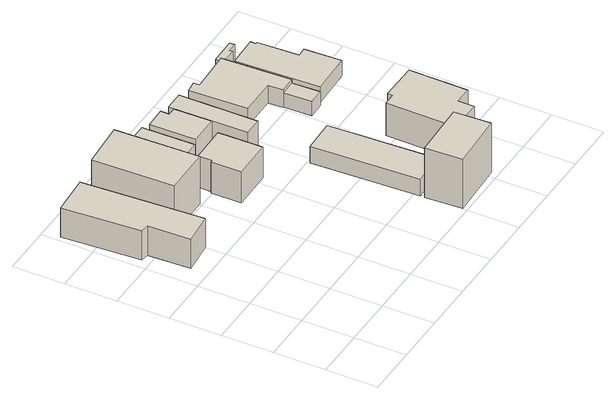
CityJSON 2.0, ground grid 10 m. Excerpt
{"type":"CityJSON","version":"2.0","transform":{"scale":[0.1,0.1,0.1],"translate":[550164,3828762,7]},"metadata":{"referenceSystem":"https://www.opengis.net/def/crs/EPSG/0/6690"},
"CityObjects":{
"building1":{"type":"Building","attributes":{"計測周辺長":28.76,"1/2500図郭":107,"区名":"平野区","町丁目名称":"瓜破西３丁目","街区番号":10,"class":"3001","usage":"431","measuredHeight":6.2,"storeysAboveGround":1,"BuildingDetailAttribute.buildingRoofEdgeArea":50.72,"BuildingDetailAttribute.buildingStructureType":"601","BuildingDetailAttribute.buildingStructureOrgType":"1","BuildingDetailAttribute.detailedUsage":"1740","BuildingDetailAttribute.specifiedBuildingCoverageRate":0.6,"BuildingDetailAttribute.surveyYear":2017,"BuildingRiverFloodingRiskAttribute.description":"2","BuildingRiverFloodingRiskAttribute.rank":"3","BuildingRiverFloodingRiskAttribute.depth":3.95,"BuildingRiverFloodingRiskAttribute.adminType":"1","BuildingRiverFloodingRiskAttribute.scale":"1","BuildingRiverFloodingRiskAttribute.duration":14.83,"BuildingIDAttribute.prefecture":"27","BuildingIDAttribute.city":"27126"},"geometry":[{"type":"Solid","lod":"1","boundaries":[[[[0,1,2,3,4,5]],[[4,6,7,5]],[[3,8,6,4]],[[2,9,8,3]],[[1,10,9,2]],[[0,11,10,1]],[[5,7,11,0]],[[6,8,9,10,11,7]]]]}]},
"building2":{"type":"Building","attributes":{"計測周辺長":50.52,"1/2500図郭":107,"区名":"平野区","町丁目名称":"瓜破西３丁目","街区番号":10,"class":"3002","usage":"411","measuredHeight":10.1,"storeysAboveGround":3,"BuildingDetailAttribute.buildingRoofEdgeArea":148.06,"BuildingDetailAttribute.buildingStructureType":"610","BuildingDetailAttribute.buildingStructureOrgType":"2","BuildingDetailAttribute.detailedUsage":"1110","BuildingDetailAttribute.specifiedBuildingCoverageRate":0.6,"BuildingDetailAttribute.surveyYear":2017,"BuildingRiverFloodingRiskAttribute.description":"2","BuildingRiverFloodingRiskAttribute.rank":"3","BuildingRiverFloodingRiskAttribute.depth":3.76,"BuildingRiverFloodingRiskAttribute.adminType":"1","BuildingRiverFloodingRiskAttribute.scale":"1","BuildingRiverFloodingRiskAttribute.duration":14.73,"BuildingIDAttribute.prefecture":"27","BuildingIDAttribute.city":"27126"},"geometry":[{"type":"Solid","lod":"1","boundaries":[[[[12,13,14,15]],[[14,16,17,15]],[[13,18,16,14]],[[12,19,18,13]],[[15,17,19,12]],[[16,18,19,17]]]]}]},
"building3":{"type":"Building","attributes":{"計測周辺長":29.56,"1/2500図郭":107,"区名":"平野区","町丁目名称":"瓜破西３丁目","街区番号":10,"class":"3001","usage":"411","measuredHeight":6.9,"storeysAboveGround":2,"BuildingDetailAttribute.buildingRoofEdgeArea":46.97,"BuildingDetailAttribute.buildingStructureType":"610","BuildingDetailAttribute.buildingStructureOrgType":"2","BuildingDetailAttribute.detailedUsage":"1110","BuildingDetailAttribute.specifiedBuildingCoverageRate":0.6,"BuildingDetailAttribute.surveyYear":2017,"BuildingRiverFloodingRiskAttribute.description":"2","BuildingRiverFloodingRiskAttribute.rank":"3","BuildingRiverFloodingRiskAttribute.depth":3.56,"BuildingRiverFloodingRiskAttribute.adminType":"1","BuildingRiverFloodingRiskAttribute.scale":"1","BuildingRiverFloodingRiskAttribute.duration":14.73,"BuildingIDAttribute.prefecture":"27","BuildingIDAttribute.city":"27126"},"geometry":[{"type":"Solid","lod":"1","boundaries":[[[[20,21,22,23]],[[22,24,25,23]],[[21,26,24,22]],[[20,27,26,21]],[[23,25,27,20]],[[24,26,27,25]]]]}]},
"building4":{"type":"Building","attributes":{"計測周辺長":32.69,"1/2500図郭":107,"区名":"平野区","町丁目名称":"瓜破西３丁目","街区番号":10,"class":"3001","usage":"411","measuredHeight":6.7,"storeysAboveGround":2,"BuildingDetailAttribute.buildingRoofEdgeArea":65.4,"BuildingDetailAttribute.buildingStructureType":"610","BuildingDetailAttribute.buildingStructureOrgType":"2","BuildingDetailAttribute.detailedUsage":"1110","BuildingDetailAttribute.specifiedBuildingCoverageRate":0.6,"BuildingDetailAttribute.surveyYear":2017,"BuildingRiverFloodingRiskAttribute.description":"2","BuildingRiverFloodingRiskAttribute.rank":"3","BuildingRiverFloodingRiskAttribute.depth":3.56,"BuildingRiverFloodingRiskAttribute.adminType":"1","BuildingRiverFloodingRiskAttribute.scale":"1","BuildingRiverFloodingRiskAttribute.duration":14.73,"BuildingIDAttribute.prefecture":"27","BuildingIDAttribute.city":"27126"},"geometry":[{"type":"Solid","lod":"1","boundaries":[[[[28,29,30,31,32,33]],[[32,34,35,33]],[[31,36,34,32]],[[30,37,36,31]],[[29,38,37,30]],[[28,39,38,29]],[[33,35,39,28]],[[34,36,37,38,39,35]]]]}]},
"building5":{"type":"Building","attributes":{"計測周辺長":29.3,"1/2500図郭":107,"区名":"平野区","町丁目名称":"瓜破西３丁目","街区番号":10,"class":"3001","usage":"411","measuredHeight":6.7,"storeysAboveGround":2,"BuildingDetailAttribute.buildingRoofEdgeArea":48.46,"BuildingDetailAttribute.buildingStructureType":"610","BuildingDetailAttribute.buildingStructureOrgType":"2","BuildingDetailAttribute.detailedUsage":"1110","BuildingDetailAttribute.specifiedBuildingCoverageRate":0.6,"BuildingDetailAttribute.surveyYear":2017,"BuildingRiverFloodingRiskAttribute.description":"2","BuildingRiverFloodingRiskAttribute.rank":"3","BuildingRiverFloodingRiskAttribute.depth":3.56,"BuildingRiverFloodingRiskAttribute.adminType":"1","BuildingRiverFloodingRiskAttribute.scale":"1","BuildingRiverFloodingRiskAttribute.duration":14.73,"BuildingIDAttribute.prefecture":"27","BuildingIDAttribute.city":"27126"},"geometry":[{"type":"Solid","lod":"1","boundaries":[[[[40,41,42,43,44,45]],[[44,46,47,45]],[[43,48,46,44]],[[42,49,48,43]],[[41,50,49,42]],[[40,51,50,41]],[[45,47,51,40]],[[46,48,49,50,51,47]]]]}]},
"building6":{"type":"Building","attributes":{"計測周辺長":36.51,"1/2500図郭":107,"区名":"平野区","町丁目名称":"瓜破西３丁目","街区番号":15,"class":"3001","usage":"411","measuredHeight":10.5,"storeysAboveGround":3,"BuildingDetailAttribute.buildingRoofEdgeArea":79.42,"BuildingDetailAttribute.buildingStructureType":"610","BuildingDetailAttribute.buildingStructureOrgType":"2","BuildingDetailAttribute.detailedUsage":"1110","BuildingDetailAttribute.specifiedBuildingCoverageRate":0.6,"BuildingDetailAttribute.surveyYear":2017,"BuildingRiverFloodingRiskAttribute.description":"2","BuildingRiverFloodingRiskAttribute.rank":"3","BuildingRiverFloodingRiskAttribute.depth":3.44,"BuildingRiverFloodingRiskAttribute.adminType":"1","BuildingRiverFloodingRiskAttribute.scale":"1","BuildingRiverFloodingRiskAttribute.duration":15.03,"BuildingIDAttribute.prefecture":"27","BuildingIDAttribute.city":"27126"},"geometry":[{"type":"Solid","lod":"1","boundaries":[[[[52,53,54,55]],[[54,56,57,55]],[[53,58,56,54]],[[52,59,58,53]],[[55,57,59,52]],[[56,58,59,57]]]]}]},
"building7":{"type":"Building","attributes":{"計測周辺長":54.4,"1/2500図郭":107,"区名":"平野区","町丁目名称":"瓜破西３丁目","街区番号":15,"class":"3001","usage":"431","measuredHeight":3.5,"storeysAboveGround":1,"BuildingDetailAttribute.buildingRoofEdgeArea":135.04,"BuildingDetailAttribute.buildingStructureType":"601","BuildingDetailAttribute.buildingStructureOrgType":"1","BuildingDetailAttribute.detailedUsage":"1740","BuildingDetailAttribute.specifiedBuildingCoverageRate":0.6,"BuildingDetailAttribute.surveyYear":2017,"BuildingRiverFloodingRiskAttribute.description":"2","BuildingRiverFloodingRiskAttribute.rank":"3","BuildingRiverFloodingRiskAttribute.depth":3.64,"BuildingRiverFloodingRiskAttribute.adminType":"1","BuildingRiverFloodingRiskAttribute.scale":"1","BuildingRiverFloodingRiskAttribute.duration":15.25,"BuildingIDAttribute.prefecture":"27","BuildingIDAttribute.city":"27126"},"geometry":[{"type":"Solid","lod":"1","boundaries":[[[[60,61,62,63]],[[62,64,65,63]],[[61,66,64,62]],[[60,67,66,61]],[[63,65,67,60]],[[64,66,67,65]]]]}]},
"building8":{"type":"Building","attributes":{"計測周辺長":48.56,"1/2500図郭":107,"区名":"平野区","町丁目名称":"瓜破西３丁目","街区番号":10,"class":"3001","usage":"411","measuredHeight":5.9,"storeysAboveGround":1,"BuildingDetailAttribute.buildingRoofEdgeArea":76.98,"BuildingDetailAttribute.buildingStructureType":"601","BuildingDetailAttribute.buildingStructureOrgType":"1","BuildingDetailAttribute.detailedUsage":"1110","BuildingDetailAttribute.specifiedBuildingCoverageRate":0.6,"BuildingDetailAttribute.surveyYear":2017,"BuildingRiverFloodingRiskAttribute.description":"2","BuildingRiverFloodingRiskAttribute.rank":"3","BuildingRiverFloodingRiskAttribute.depth":3.66,"BuildingRiverFloodingRiskAttribute.adminType":"1","BuildingRiverFloodingRiskAttribute.scale":"1","BuildingRiverFloodingRiskAttribute.duration":14.73,"BuildingIDAttribute.prefecture":"27","BuildingIDAttribute.city":"27126"},"geometry":[{"type":"Solid","lod":"1","boundaries":[[[[68,69,70,71]],[[70,72,73,71]],[[69,74,72,70]],[[68,75,74,69]],[[71,73,75,68]],[[72,74,75,73]]]]}]},
"building9":{"type":"Building","attributes":{"計測周辺長":48.78,"1/2500図郭":107,"区名":"平野区","町丁目名称":"瓜破西３丁目","街区番号":15,"class":"3001","usage":"411","measuredHeight":6.9,"storeysAboveGround":2,"BuildingDetailAttribute.buildingRoofEdgeArea":129.92,"BuildingDetailAttribute.buildingStructureType":"601","BuildingDetailAttribute.buildingStructureOrgType":"1","BuildingDetailAttribute.detailedUsage":"1110","BuildingDetailAttribute.specifiedBuildingCoverageRate":0.6,"BuildingDetailAttribute.surveyYear":2017,"BuildingRiverFloodingRiskAttribute.description":"2","BuildingRiverFloodingRiskAttribute.rank":"3","BuildingRiverFloodingRiskAttribute.depth":3.44,"BuildingRiverFloodingRiskAttribute.adminType":"1","BuildingRiverFloodingRiskAttribute.scale":"1","BuildingRiverFloodingRiskAttribute.duration":15.25,"BuildingIDAttribute.prefecture":"27","BuildingIDAttribute.city":"27126"},"geometry":[{"type":"Solid","lod":"1","boundaries":[[[[76,77,78,79,80,81,82,83]],[[82,84,85,83]],[[81,86,84,82]],[[80,87,86,81]],[[79,88,87,80]],[[78,89,88,79]],[[77,90,89,78]],[[76,91,90,77]],[[83,85,91,76]],[[84,86,87,88,89,90,91,85]]]]}]},
"building10":{"type":"Building","attributes":{"計測周辺長":77.48,"1/2500図郭":107,"区名":"平野区","町丁目名称":"瓜破西３丁目","街区番号":8,"class":"3001","usage":"411","measuredHeight":3.8,"storeysAboveGround":1,"BuildingDetailAttribute.buildingRoofEdgeArea":188.94,"BuildingDetailAttribute.buildingStructureType":"601","BuildingDetailAttribute.buildingStructureOrgType":"1","BuildingDetailAttribute.detailedUsage":"1110","BuildingDetailAttribute.specifiedBuildingCoverageRate":0.6,"BuildingDetailAttribute.surveyYear":2017,"BuildingRiverFloodingRiskAttribute.description":"2","BuildingRiverFloodingRiskAttribute.rank":"3","BuildingRiverFloodingRiskAttribute.depth":3.66,"BuildingRiverFloodingRiskAttribute.adminType":"1","BuildingRiverFloodingRiskAttribute.scale":"1","BuildingRiverFloodingRiskAttribute.duration":15.42,"BuildingIDAttribute.prefecture":"27","BuildingIDAttribute.city":"27126"},"geometry":[{"type":"Solid","lod":"1","boundaries":[[[[92,93,94,95,96,97,98,99,100]],[[99,101,102,100]],[[98,103,101,99]],[[97,104,103,98]],[[96,105,104,97]],[[95,106,105,96]],[[94,107,106,95]],[[93,108,107,94]],[[92,109,108,93]],[[100,102,109,92]],[[101,103,104,105,106,107,108,109,102]]]]}]},
"building11":{"type":"Building","attributes":{"計測周辺長":77.48,"1/2500図郭":107,"区名":"平野区","町丁目名称":"瓜破西３丁目","街区番号":8,"class":"3003","usage":"411","storeysAboveGround":1,"BuildingDetailAttribute.buildingRoofEdgeArea":188.94,"BuildingDetailAttribute.buildingStructureType":"601","BuildingDetailAttribute.buildingStructureOrgType":"1","BuildingDetailAttribute.detailedUsage":"1110","BuildingDetailAttribute.specifiedBuildingCoverageRate":0.6,"BuildingDetailAttribute.surveyYear":2017,"BuildingRiverFloodingRiskAttribute.description":"2","BuildingRiverFloodingRiskAttribute.rank":"3","BuildingRiverFloodingRiskAttribute.depth":3.66,"BuildingRiverFloodingRiskAttribute.adminType":"1","BuildingRiverFloodingRiskAttribute.scale":"1","BuildingRiverFloodingRiskAttribute.duration":15.42,"BuildingIDAttribute.prefecture":"27","BuildingIDAttribute.city":"27126"},"geometry":[{"type":"Solid","lod":"1","boundaries":[[[[110,111,112,113]],[[112,114,115,113]],[[111,116,114,112]],[[110,117,116,111]],[[113,115,117,110]],[[114,116,117,115]]]]}]},
"building12":{"type":"Building","attributes":{"計測周辺長":59.54,"1/2500図郭":107,"区名":"平野区","町丁目名称":"瓜破西３丁目","街区番号":8,"class":"3001","usage":"411","measuredHeight":3.3,"storeysAboveGround":1,"BuildingDetailAttribute.buildingRoofEdgeArea":149.28,"BuildingDetailAttribute.buildingStructureType":"601","BuildingDetailAttribute.buildingStructureOrgType":"1","BuildingDetailAttribute.detailedUsage":"1110","BuildingDetailAttribute.specifiedBuildingCoverageRate":0.6,"BuildingDetailAttribute.surveyYear":2017,"BuildingRiverFloodingRiskAttribute.description":"2","BuildingRiverFloodingRiskAttribute.rank":"3","BuildingRiverFloodingRiskAttribute.depth":3.66,"BuildingRiverFloodingRiskAttribute.adminType":"1","BuildingRiverFloodingRiskAttribute.scale":"1","BuildingRiverFloodingRiskAttribute.duration":15.42,"BuildingIDAttribute.prefecture":"27","BuildingIDAttribute.city":"27126"},"geometry":[{"type":"Solid","lod":"1","boundaries":[[[[118,119,120,121,122,123,124,125]],[[124,126,127,125]],[[123,128,126,124]],[[122,129,128,123]],[[121,130,129,122]],[[120,131,130,121]],[[119,132,131,120]],[[118,133,132,119]],[[125,127,133,118]],[[126,128,129,130,131,132,133,127]]]]}]},
"building13":{"type":"Building","attributes":{"計測周辺長":59.54,"1/2500図郭":107,"区名":"平野区","町丁目名称":"瓜破西３丁目","街区番号":8,"class":"3001","usage":"411","storeysAboveGround":1,"BuildingDetailAttribute.buildingRoofEdgeArea":149.28,"BuildingDetailAttribute.buildingStructureType":"601","BuildingDetailAttribute.buildingStructureOrgType":"1","BuildingDetailAttribute.detailedUsage":"1110","BuildingDetailAttribute.specifiedBuildingCoverageRate":0.6,"BuildingDetailAttribute.surveyYear":2017,"BuildingRiverFloodingRiskAttribute.description":"2","BuildingRiverFloodingRiskAttribute.rank":"3","BuildingRiverFloodingRiskAttribute.depth":3.66,"BuildingRiverFloodingRiskAttribute.adminType":"1","BuildingRiverFloodingRiskAttribute.scale":"1","BuildingRiverFloodingRiskAttribute.duration":15.42,"BuildingIDAttribute.prefecture":"27","BuildingIDAttribute.city":"27126"},"geometry":[{"type":"Solid","lod":"1","boundaries":[[[[134,135,136,137,138,139]],[[138,140,141,139]],[[137,142,140,138]],[[136,143,142,137]],[[135,144,143,136]],[[134,145,144,135]],[[139,141,145,134]],[[140,142,143,144,145,141]]]]}]}
},
"vertices":[
[34,414,5],[18,416,5],[9,567,5],[87,572,5],[99,338,5],[37,332,5],[99,338,67],[37,332,67],[87,572,67],[9,567,67],[18,416,67],[34,414,67],
[109,403,5],[105,560,5],[197,566,5],[201,404,5],[197,566,106],[201,404,106],[105,560,106],[109,403,106],
[214,547,6],[260,547,6],[261,446,6],[215,445,6],[261,446,75],[215,445,75],[260,547,75],[214,547,75],
[236,402,5],[240,402,5],[240,429,5],[313,430,5],[314,344,5],[236,343,5],[314,344,71],[236,343,71],[313,430,71],[240,429,71],[240,402,71],[236,402,71],
[276,541,6],[317,542,6],[317,525,6],[333,525,6],[334,453,6],[277,452,6],[334,453,73],[277,452,73],[333,525,73],[317,525,73],[317,542,73],[276,541,73],
[399,81,3],[510,85,3],[513,14,3],[402,9,3],[513,14,108],[402,9,108],[510,85,108],[399,81,108],
[391,296,3],[456,298,3],[464,92,3],[399,89,3],[464,92,38],[399,89,38],[456,298,38],[391,296,38],
[344,389,5],[343,541,5],[380,541,5],[380,389,5],[380,541,65],[380,389,65],[343,541,65],[344,389,65],
[514,83,5],[516,218,5],[540,218,5],[540,228,5],[615,227,5],[613,113,5],[579,114,5],[579,82,5],[579,114,74],[579,82,74],[613,113,74],[615,227,74],[540,228,74],[540,218,74],[516,218,74],[514,83,74],
[535,409,3],[504,408,3],[503,437,3],[431,436,3],[427,548,3],[450,551,3],[450,539,3],[532,542,3],[537,409,3],[532,542,40],[537,409,40],[450,539,40],[450,551,40],[427,548,40],[431,436,40],[503,437,40],[504,408,40],[535,409,40],
[535,409,4],[537,355,4],[506,354,4],[504,408,4],[506,354,34],[504,408,34],[537,355,34],[535,409,34],
[540,521,3],[600,523,3],[600,512,3],[604,512,3],[607,433,3],[625,434,3],[628,363,3],[546,359,3],[628,363,36],[546,359,36],[625,434,36],[607,433,36],[604,512,36],[600,512,36],[600,523,36],[540,521,36],
[532,553,3],[584,554,3],[584,544,3],[566,544,3],[566,538,3],[533,538,3],[566,538,33],[533,538,33],[566,544,33],[584,544,33],[584,554,33],[532,553,33]
]}
